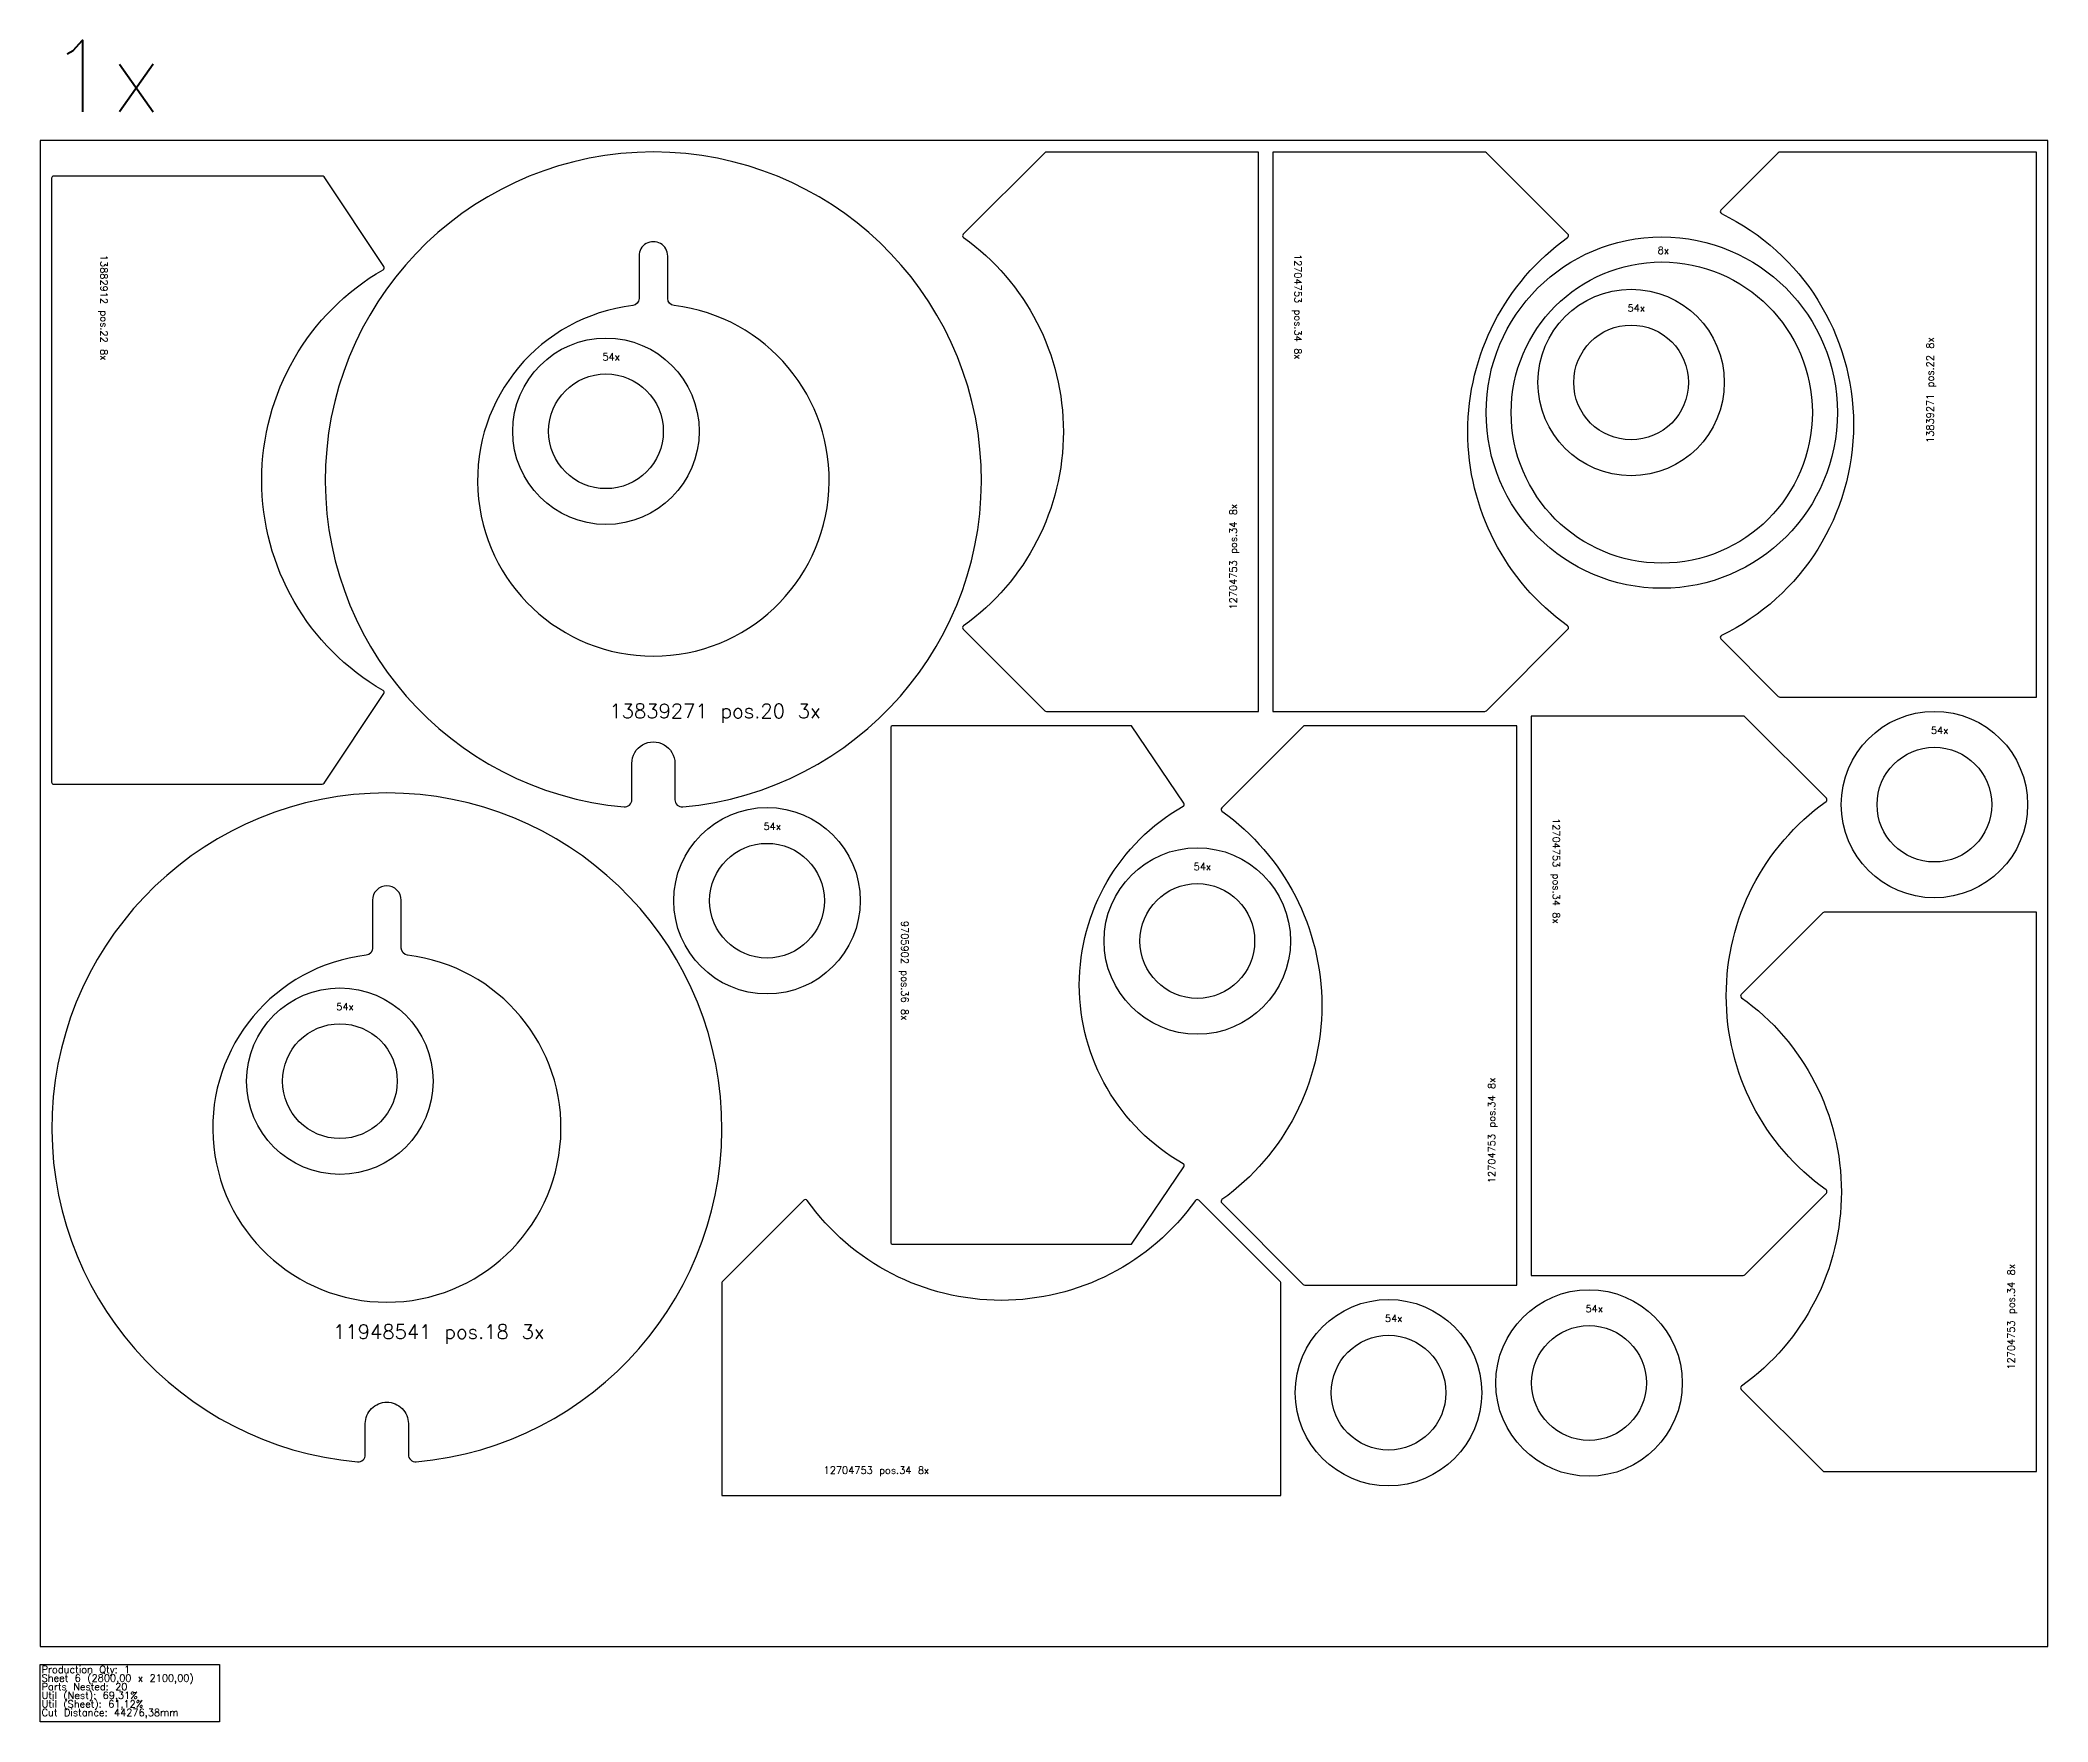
# Model space of a CAD drawing. Header units: millimetres. Extents: x 0 to 17500, y -105 to 2240.
# Drawn here: x 14700 to 17500, y -105 to 2240 of the extents above; entities that cross this region are included whole.
import ezdxf

# ---------------------------------------------------------------- set-up
doc = ezdxf.new("R2010")
doc.units = ezdxf.units.MM
for name, color, linetype in [('--NestedParts--', 7, 'Continuous'), ('sheet', 24, 'Continuous'), ('Stats', 7, 'Continuous'), ('Texto', 7, 'Continuous')]:
    doc.layers.add(name, color=color, linetype=linetype)
doc.styles.get("Standard").update_dxf_attribs({"font": 'txt.shx'})

msp = doc.modelspace()

# ---------------------------------------------------------------- linework, layer by layer
at = {"layer": '--NestedParts--', "color": 7}
for points in [[(15596.1, 1170.8, 22.330218), (15514.3, 1170.8, 0.440679), (15525.2, 1180.8), (15525.2, 1231.5, -1.000003), (15585.2, 1231.5), (15585.2, 1180.8, 0.440679)], [(16399, 2084), (16103.3, 2084, 0.198912), (16101.1, 2083.1), (15987.4, 1969.4, 0.463221), (15987.8, 1964.8, -0.514131), (15987.8, 1423.2, 0.463221), (15987.4, 1418.6), (16101.1, 1304.9, 0.198912), (16103.3, 1304), (16399, 1304)], [(16419, 1304), (16714.8, 1304, 0.198912), (16716.9, 1304.9), (16830.6, 1418.6, 0.463221), (16830.3, 1423.2, -0.514131), (16830.3, 1964.8, 0.463221), (16830.6, 1969.4), (16716.9, 2083.1, 0.198912), (16714.8, 2084), (16419, 2084)], [(17044, 2003, 0.51562), (17044.8, 1998.2, -0.626159), (17044.8, 1409.8, 0.51562), (17044, 1405), (17124.1, 1324.9, 0.198912), (17126.2, 1324), (17484, 1324), (17484, 2084), (17126.2, 2084, 0.198912), (17124.1, 2083.1)], [(14719, 2050.5, 0.414214), (14716, 2047.5), (14716, 1205.5, 0.414214), (14719, 1202.5), (15093.4, 1202.5, 0.250765), (15095.9, 1203.8), (15179.2, 1328.8, 0.432921), (15178.2, 1333.1, -0.576712), (15178.2, 1919.9, 0.432921), (15179.2, 1924.2), (15095.9, 2049.2, 0.250765), (15093.4, 2050.5)], [(15584.1, 1869.8, -0.380082), (15575.2, 1879.7), (15575.2, 1939, 1.000004), (15535.2, 1939), (15535.2, 1879.7, -0.380082), (15526.4, 1869.8, 16.940972)], [(16779.5, 517.5), (17075.2, 517.5, 0.198912), (17077.3, 518.4), (17191.1, 632.1, 0.463221), (17190.7, 636.7, -0.514131), (17190.7, 1178.3, 0.463221), (17191.1, 1182.9), (17077.3, 1296.6, 0.198912), (17075.2, 1297.5), (16779.5, 1297.5)], [(15886.2, 1281), (15886.2, 564, 0.414214), (15889.2, 561), (16222.2, 561), (16294.9, 669, 0.435831), (16293.9, 673.3, -0.580455), (16293.9, 1171.7, 0.435831), (16294.9, 1176), (16222.2, 1284), (15889.2, 1284, 0.414214)], [(16759.5, 1284), (16463.7, 1284, 0.198912), (16461.6, 1283.1), (16347.8, 1169.4, 0.463221), (16348.2, 1164.8, -0.514131), (16348.2, 623.2, 0.463221), (16347.8, 618.6), (16461.6, 504.9, 0.198912), (16463.7, 504), (16759.5, 504)], [(15142.7, 257.6, 0.440093), (15153.5, 267.5), (15153.5, 310.8, -0.414214), (15183.5, 340.8), (15183.5, 340.8, -0.414214), (15213.5, 310.8), (15213.5, 267.5, 0.440093), (15224.4, 257.6, 22.8312)], [(15154.7, 964.1, 16.773716), (15212.4, 964.1, -0.379747), (15203.5, 974), (15203.5, 1040.8, 0.414214), (15183.5, 1060.8), (15183.5, 1060.8, 0.414214), (15163.5, 1040.8), (15163.5, 974, -0.379747)], [(17484, 1023.9), (17188.2, 1023.9, 0.198912), (17186.1, 1023.1), (17072.4, 909.3, 0.463221), (17072.8, 904.8, -0.514131), (17072.8, 363.1, 0.463221), (17072.4, 358.6), (17186.1, 244.8, 0.198912), (17188.2, 243.9), (17484, 243.9)], [(16430.5, 210.7), (16430.5, 506.5, 0.198912), (16429.6, 508.6), (16315.8, 622.3, 0.463221), (16311.3, 622, -0.514131), (15769.6, 622, 0.463221), (15765.1, 622.3), (15651.3, 508.6, 0.198912), (15650.5, 506.5), (15650.5, 210.7)]]:
    msp.add_lwpolyline(points, format="xyb", close=True, dxfattribs=at)
for centre, radius in [((16961.6, 1720.7), 245), ((16961.6, 1720.7), 210), ((16918.8, 1762.7), 130), ((15489.1, 1694.6), 130), ((16918.8, 1762.7), 80), ((15489.1, 1694.6), 80), ((17341.8, 1174), 130), ((17341.8, 1174), 80), ((15713.7, 1040), 130), ((15713.7, 1040), 80), ((16313.8, 983.8), 130), ((16313.8, 983.8), 80), ((15118, 788.4), 130), ((15118, 788.4), 80), ((16580.5, 354), 130), ((16860.1, 367.5), 130), ((16580.5, 354), 80), ((16860.1, 367.5), 80)]:
    msp.add_circle(centre, radius, dxfattribs=at)
at = {"layer": 'sheet', "color": 7}
msp.add_lwpolyline([(14700, 0), (17500, 0), (17500, 2100), (14700, 2100)], close=True, dxfattribs=at)
at = {"layer": 'Stats', "color": 151}
msp.add_lwpolyline([(14700, -25), (14950, -25), (14950, -105), (14700, -105), (14700, -25)], close=True, dxfattribs=at)

# ---------------------------------------------------------------- texts
at = {"insert": (14711.9, 2240), "char_height": 100, "attachment_point": 1}
msp.add_mtext_dynamic_manual_height_columns('1x', width=785.523, gutter_width=1, heights=[0], dxfattribs=at)
at = {"layer": 'Stats', "color": 60}
for s, p in [('Production Qty: 1', (14702, -37)), ('Sheet 6 (2800,00 x 2100,00)', (14702, -49)), ('Parts Nested: 20', (14702, -61)), ('Util (Nest): 69,31%', (14702, -73)), ('Util (Sheet): 61,12%', (14702, -85)), ('Cut Distance: 44276,38mm', (14702, -97))]:
    msp.add_text(s, height=10, dxfattribs=at).set_placement(p)
at = {"layer": 'Texto', "color": 3, "char_height": 10}
for s, insert, width, attachment_point, rotation in [('13882912 pos.22 8x', (14794.1, 1940.6), 464.106, 1, 270), ('12704753 pos.34 8x', (16459.2, 1794.6), 431.076, 3, 270), ('\\A1;13839271 pos.22 8x', (17330.8, 1678.4), 335.575, 1, 90), ('12704753 pos.34 8x', (16358.9, 1593.4), 431.076, 3, 90), ('12704753 pos.34 8x', (16819.6, 1008), 431.076, 3, 270), ('9705902 pos.36 8x', (15910.9, 1011.8), 275.333, 1, 270), ('12704753 pos.34 8x', (16719.3, 793.4), 431.076, 3, 90), ('12704753 pos.34 8x', (17443.8, 533.4), 431.076, 3, 90)]:
    msp.add_mtext(s, dxfattribs=dict(at, insert=insert, width=width, attachment_point=attachment_point, rotation=rotation))
at = {"layer": 'Texto', "color": 3}
for s, insert, char_height, width, attachment_point in [('8x ', (16955.9, 1951.8), 10, 20.786, 1), ('54x ', (16913.9, 1871.5), 10, 20.786, 1), ('54x ', (15484.2, 1803.4), 10, 20.786, 1), ('\\A1;13839271 pos.20 3x', (15493.8, 1314.5), 20, 335.575, 1), ('54x ', (17336.9, 1282.7), 10, 20.786, 1), ('54x ', (15708.8, 1148.8), 10, 20.786, 1), ('54x ', (16308.8, 1092.6), 10, 20.786, 1), ('54x ', (15113, 897.2), 10, 20.786, 1), ('54x ', (16855.2, 476.2), 10, 20.786, 1), ('11948541 pos.18 3x', (15108.6, 448.9), 20, 452.3, 1), ('54x ', (16575.5, 462.7), 10, 20.786, 1), ('12704753 pos.34 8x', (15939.9, 250.9), 10, 431.076, 3)]:
    msp.add_mtext(s, dxfattribs=dict(at, insert=insert, char_height=char_height, width=width, attachment_point=attachment_point))

doc.saveas('drawing.dxf')
